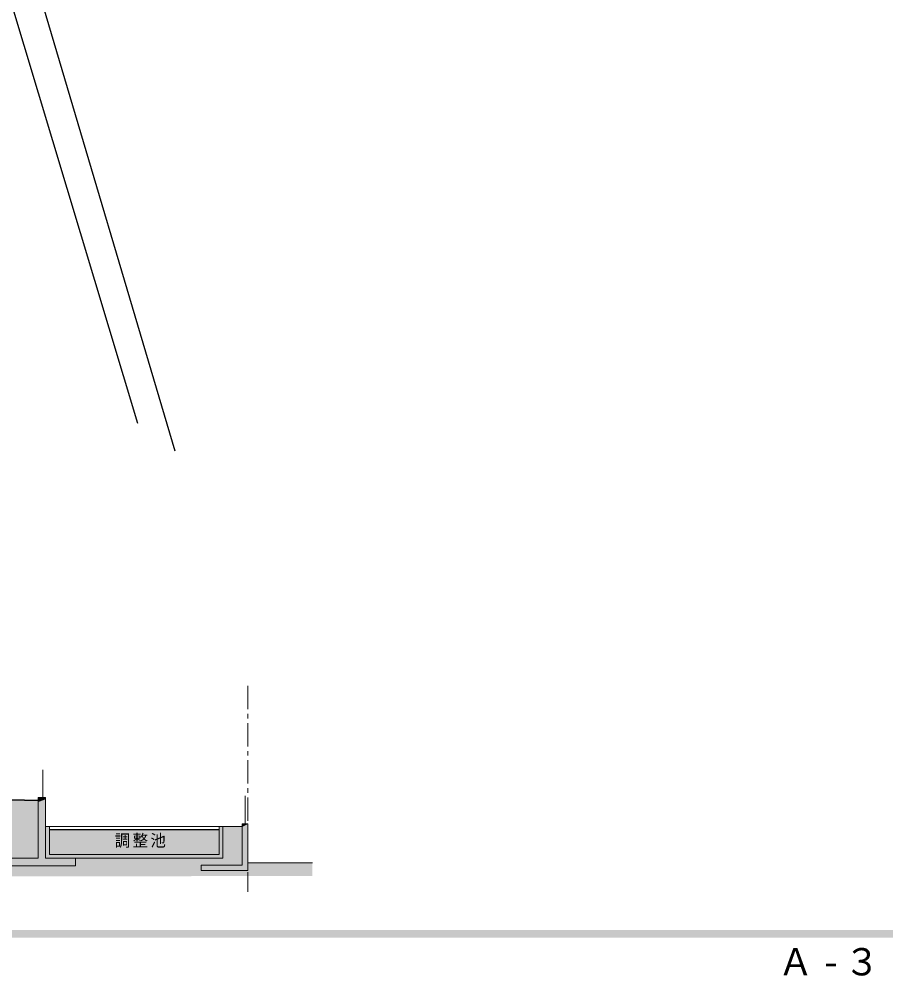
# Model space of a CAD drawing. Units: millimetres at full size; details may follow other scales. Extents: x -95576 to 124839, y -71355 to 87778.
# Drawn here: x 50633 to 97513, y -71355 to -20030 of the extents above; entities that cross this region are included whole.
import ezdxf

# ---------------------------------------------------------------- set-up
doc = ezdxf.new("R2010")
doc.units = ezdxf.units.MM
doc.header["$LTSCALE"] = 250
doc.linetypes.add('CHAIN1', pattern=[8, 5, -1, 1, -1])
doc.linetypes.add('CHAIN2', pattern=[12, 9, -1, 1, -1])
for name, color, linetype, lineweight in [('6-D_文字', 7, 'Continuous', 9), ('6-E_寸法', 4, 'Continuous', 9), ('9-C_排水管', 51, 'Continuous', 25), ('E-3', 3, 'Continuous', 25)]:
    doc.layers.add(name, color=color, linetype=linetype, lineweight=lineweight)
doc.layers.add('F-D_F-Dﾚｲﾔ', color=150, linetype='Continuous')
doc.styles.add('ＭＳ ゴシック', font='')
doc.styles.get('ＭＳ ゴシック').set_extended_font_data('MS Gothic')

msp = doc.modelspace()

# ---------------------------------------------------------------- linework, layer by layer
at = {"layer": '6-D_文字', "color": 4, "linetype": 'CHAIN1'}
msp.add_line((62908.4, -55792.2), (62908.4, -66844.6), dxfattribs=at)
at = {"layer": '6-D_文字', "color": 2, "linetype": 'CHAIN2', "lineweight": 35}
msp.add_line((51655.4, -61945.1), (4724.8, -61047.4), dxfattribs=at)
at = {"layer": '6-D_文字', "lineweight": 18}
for p, q in [((51655.4, -61795.1), (51655.4, -65045.1)), ((51658.2, -61795.1), (52055.4, -61795.1)), ((52055.4, -61795.1), (52055.4, -65045.1)), ((52055.4, -63345.1), (62608.4, -63345.1)), ((52255.4, -63345.1), (52255.4, -64845.1)), ((61357.9, -63345.1), (61357.9, -64845.1)), ((62608.4, -63195.1), (62608.4, -65408.4)), ((62608.4, -63195.1), (62908.4, -63195.1)), ((62908.4, -63195.1), (62908.4, -65708.4)), ((50055.4, -65045.1), (51655.4, -65045.1)), ((52055.4, -65045.1), (61557.9, -65045.1)), ((52255.4, -64845.1), (61357.9, -64845.1)), ((60408.4, -65408.4), (60408.4, -65708.4)), ((60408.4, -65408.4), (62608.4, -65408.4)), ((62908.4, -65295.1), (66366.6, -65295.1)), ((60408.4, -65708.4), (62908.4, -65708.4))]:
    msp.add_line(p, q, dxfattribs=at)
msp.add_lwpolyline([(53655.4, -65045.1), (53655.4, -65445.1), (50055.4, -65445.1)], dxfattribs=at)
at = {"layer": '6-E_寸法', "color": 7, "lineweight": 18}
for p, q in [((51905.4, -61795.1), (51905.4, -60295.1)), ((62758.4, -63195.1), (62758.4, -61695.1)), ((61557.9, -63345.1), (61557.9, -65045.1))]:
    msp.add_line(p, q, dxfattribs=at)
at = {"layer": '9-C_排水管', "color": 3}
msp.add_line((52255.4, -63495.1), (61357.9, -63495.1), dxfattribs=at)
at = {"layer": '9-C_排水管', "color": 254}
for points in [[(-50621.9, -66031.3), (-31538.2, -61047.4), (52055.4, -63357.4), (51655.4, -61971.2)], [(-31538.2, -61047.4), (5461.8, -61047.4), (51655.4, -61971.2)], [(51655.4, -61795.1), (51655.4, -61881.2), (52055.4, -61795.1), (52055.4, -61881.2)], [(52055.4, -63357.4), (52055.4, -61881.2), (51655.4, -62031.2)], [(52055.4, -61881.2), (51655.4, -61881.2), (51655.4, -62031.2)], [(-50621.9, -66031.3), (52255.4, -64857.4), (52255.4, -63357.4)], [(-50621.9, -66031.3), (52255.4, -63357.4), (52055.4, -63357.4)], [(62908.4, -64807.4), (62908.4, -63207.4), (61357.9, -64857.4)], [(62908.4, -63207.4), (62608.4, -63357.4), (61357.9, -64857.4)], [(62608.4, -63345.1), (62608.4, -63357.4), (61357.9, -63345.1), (61357.9, -63357.4)], [(62608.4, -63357.4), (61357.9, -63357.4), (61357.9, -64857.4)], [(62608.4, -63195.1), (62908.4, -63195.1), (62608.4, -63207.4), (62908.4, -63207.4)], [(62908.4, -63207.4), (62608.4, -63207.4), (62608.4, -63357.4)], [(-50621.9, -66031.3), (66366.6, -66005.5), (52255.4, -64857.4)], [(61357.9, -64845.1), (61357.9, -64857.4), (52255.4, -64845.1), (52255.4, -64857.4)], [(62908.4, -65195.1), (61357.9, -64845.1), (52255.4, -64857.4)], [(52255.4, -64857.4), (66366.6, -66005.5), (62908.4, -65295.1)], [(52255.4, -64857.4), (62908.4, -65295.1), (62908.4, -65195.1)], [(62908.4, -65195.1), (62908.4, -64807.4), (61357.9, -64857.4)], [(66366.6, -66005.5), (66366.6, -65295.1), (62908.4, -65295.1)]]:
    msp.add_solid(points, dxfattribs=at)
at = {"layer": '9-C_排水管', "color": 131}
msp.add_solid([(52255.4, -63495.1), (52255.4, -64857.4), (61357.9, -63495.1), (61357.9, -64845.1)], dxfattribs=at)
at = {"layer": 'E-3'}
for p, q in [((49963.6, -12774.8), (58994.9, -43184.3)), ((48578.9, -13756.7), (56975.8, -41696.5))]:
    msp.add_line(p, q, dxfattribs=at)
at = {"layer": 'F-D_F-Dﾚｲﾔ'}
msp.add_solid([(-95576.2, -69303.6), (-95576.2, -68903.6), (97513.4, -69303.6), (97513.4, -68903.6)], dxfattribs=at)

# ---------------------------------------------------------------- texts
at = {"layer": '6-D_文字', "insert": (55763, -64489), "char_height": 641.5, "attachment_point": 7, "style": 'ＭＳ ゴシック'}
msp.add_mtext('\\T1.15;\\W0.95;調整池', dxfattribs=at)
at = {"layer": 'F-D_F-Dﾚｲﾔ', "color": 2, "insert": (91344.8, -71355.4), "char_height": 1466, "attachment_point": 7, "style": 'ＭＳ ゴシック'}
msp.add_mtext('\\T1.25;\\W0.95;Ａ-３', dxfattribs=at)

doc.saveas('drawing.dxf')
